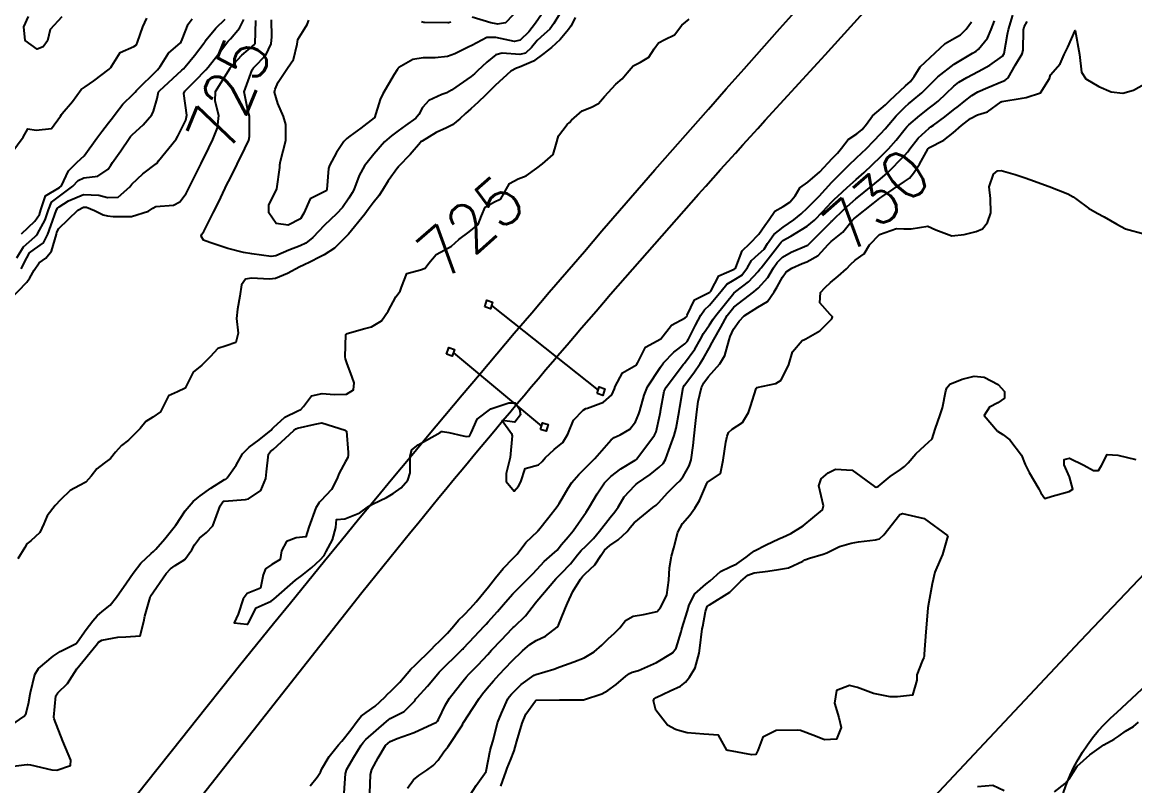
# Model space of a CAD drawing. Header units: metres. Extents: x 318500 to 325275, y 7408834 to 7428799.
# Drawn here: x 320316.3 to 320408.5, y 7414319.6 to 7414382.8 of the extents above; entities that cross this region are included whole.
import ezdxf
from ezdxf.enums import TextEntityAlignment as Align

# ---------------------------------------------------------------- set-up
doc = ezdxf.new("R2010")
doc.units = ezdxf.units.M
doc.header["$MEASUREMENT"] = 0
for name, color, linetype in [('Cotas', 45, 'Continuous'), ('Curvas de Nivel 1m', 11, 'Continuous'), ('Curvas de Nivel 5m', 15, 'Continuous'), ('Linha Férrea', 20, 'Continuous'), ('Pórticos', 45, 'Continuous'), ('Vias Primárias', 230, 'Continuous')]:
    doc.layers.add(name, color=color, linetype=linetype)
doc.styles.add('Style-STANDARD', font='STANDARD.shx')

msp = doc.modelspace()

# ---------------------------------------------------------------- linework, layer by layer
at = {"layer": 'Curvas de Nivel 1m', "flags": 128}
for points, elevation in [([(320360.786, 7414383.499), (320360.335, 7414382.732), (320360.003, 7414382.276), (320359.537, 7414381.865), (320358.956, 7414381.321), (320358.472, 7414380.756), (320357.989, 7414380.286), (320357.511, 7414380.154), (320356.039, 7414380.265), (320355.51, 7414380.126), (320354.788, 7414379.52), (320354.008, 7414378.815), (320353.742, 7414378.562), (320353.485, 7414378.349), (320351.841, 7414377.212), (320351.472, 7414377.003), (320351.056, 7414376.856), (320349.97, 7414376.364), (320349.454, 7414375.788), (320349.142, 7414375.186), (320348.878, 7414374.886), (320348.044, 7414374.28), (320347.424, 7414373.843), (320346.887, 7414373.439), (320346.306, 7414372.917), (320345.4, 7414371.918), (320344.623, 7414370.942), (320344.182, 7414370.144), (320343.744, 7414368.954), (320343.617, 7414368.695), (320343.35, 7414368.264), (320342.811, 7414367.493), (320342.325, 7414366.97), (320341.807, 7414366.494), (320341.32, 7414366.012), (320340.347, 7414364.994), (320339.776, 7414364.53), (320339.299, 7414364.3), (320338.377, 7414363.941), (320337.287, 7414363.493), (320336.893, 7414363.437), (320335.289, 7414363.641), (320334.603, 7414363.758), (320333.295, 7414364.103), (320331.829, 7414364.585), (320331.305, 7414364.771), (320331.09, 7414365.122), (320331.159, 7414365.274), (320331.314, 7414365.504), (320332.13, 7414367.108), (320332.531, 7414367.914), (320333.094, 7414369.094), (320333.181, 7414369.274), (320333.368, 7414369.637), (320333.866, 7414370.599), (320334.095, 7414371.079), (320334.716, 7414372.383), (320335.036, 7414373.066), (320335.105, 7414373.374), (320335.104, 7414375.065), (320334.963, 7414375.551), (320334.667, 7414377.072), (320335.328, 7414378.902), (320335.436, 7414379.061), (320335.459, 7414379.092), (320335.491, 7414379.115), (320336.457, 7414380.099), (320336.905, 7414381.046), (320336.942, 7414381.632), (320336.923, 7414383.046)], 726), ([(320359.561, 7414383.85), (320358.822, 7414382.751), (320358.244, 7414382.055), (320357.529, 7414381.361), (320357.056, 7414381.249), (320355.531, 7414381.563), (320354.771, 7414381.568), (320353.521, 7414380.909), (320353.468, 7414380.873), (320353.347, 7414380.823), (320352.129, 7414380.222), (320351.507, 7414379.989), (320350.493, 7414379.877), (320349.505, 7414379.892), (320348.635, 7414379.756), (320347.493, 7414379.097), (320347.397, 7414378.996), (320347.332, 7414378.902), (320347.097, 7414378.517), (320346.152, 7414376.92), (320345.942, 7414376.444), (320345.464, 7414374.93), (320345.456, 7414374.914), (320345.44, 7414374.908), (320344.319, 7414374.054), (320343.417, 7414373.406), (320343.159, 7414373.217), (320342.935, 7414372.965), (320342.321, 7414372.05), (320341.722, 7414370.977), (320341.651, 7414370.712), (320341.51, 7414368.979), (320341.464, 7414368.873), (320341.357, 7414368.808), (320340.128, 7414368.219), (320339.621, 7414367.006), (320339.325, 7414366.557), (320338.315, 7414366.021), (320337.321, 7414366.158), (320336.718, 7414367.046), (320336.702, 7414367.684), (320337.36, 7414369.04), (320337.615, 7414370.808), (320337.619, 7414371.037), (320337.674, 7414371.317), (320338.109, 7414373.03), (320338.106, 7414374.354), (320337.909, 7414375.033), (320337.456, 7414376.095), (320337.188, 7414377.043), (320337.231, 7414377.284), (320337.478, 7414377.861), (320338.261, 7414379.028), (320338.76, 7414379.762), (320339.065, 7414381.017), (320339.119, 7414381.423), (320339.536, 7414382.066), (320339.891, 7414382.659), (320340.009, 7414383.003)], 727), ([(320342.942, 7414318.947), (320343.072, 7414320.59), (320343.177, 7414320.945), (320343.746, 7414321.929), (320344.367, 7414322.934), (320344.527, 7414323.158), (320344.755, 7414323.394), (320346.46, 7414324.905), (320346.627, 7414325.047), (320346.773, 7414325.133), (320347.937, 7414325.734), (320348.796, 7414326.62), (320348.903, 7414326.774), (320348.993, 7414326.877), (320349.864, 7414327.815), (320350.722, 7414328.852), (320350.831, 7414328.972), (320352.698, 7414330.822), (320352.774, 7414330.899), (320352.852, 7414330.985), (320353.745, 7414331.933), (320354.557, 7414332.803), (320354.715, 7414332.969), (320354.885, 7414333.153), (320355.671, 7414334.016), (320356.316, 7414334.779), (320356.917, 7414335.47), (320358.196, 7414336.751), (320358.571, 7414337.11), (320358.942, 7414337.508), (320359.54, 7414338.145), (320360.192, 7414338.728), (320360.592, 7414339.097), (320360.972, 7414339.55), (320361.504, 7414340.191), (320361.942, 7414340.706), (320363.005, 7414342.234), (320363.276, 7414342.686), (320363.928, 7414343.774), (320364.531, 7414344.668), (320364.773, 7414344.935), (320365.048, 7414345.185), (320365.879, 7414345.83), (320367.069, 7414346.543), (320367.128, 7414346.58), (320367.185, 7414346.638), (320367.548, 7414347.106), (320368.68, 7414348.616), (320368.81, 7414348.898), (320369.115, 7414350.268), (320369.171, 7414350.557), (320369.18, 7414350.609), (320369.479, 7414352.271), (320369.626, 7414352.603), (320371.083, 7414354.495), (320371.153, 7414354.58), (320372.022, 7414355.737), (320372.472, 7414356.567), (320372.723, 7414357.049), (320373.218, 7414357.763), (320373.536, 7414358.245), (320373.744, 7414358.552), (320375.249, 7414360.39), (320375.409, 7414360.528), (320376.453, 7414361.321), (320377.275, 7414362.19), (320377.411, 7414362.365), (320377.51, 7414362.498), (320378.292, 7414363.493), (320379.052, 7414364.483), (320379.169, 7414364.624), (320379.313, 7414364.742), (320379.965, 7414365.119), (320381.325, 7414365.937), (320381.923, 7414366.441), (320382.61, 7414367.162), (320383.353, 7414367.933), (320383.601, 7414368.173), (320383.861, 7414368.415), (320384.636, 7414369.142), (320385.381, 7414369.807), (320386.045, 7414370.39), (320387.403, 7414371.68), (320388.067, 7414372.36), (320388.703, 7414373.069), (320389.435, 7414373.994), (320389.592, 7414374.184), (320389.744, 7414374.337), (320390.66, 7414375.12), (320391.461, 7414375.738), (320391.795, 7414375.985), (320392.18, 7414376.309), (320392.844, 7414376.935), (320393.489, 7414377.548), (320393.902, 7414377.876), (320394.563, 7414378.274), (320395.505, 7414378.758), (320396.476, 7414379.284), (320397.518, 7414380.037), (320397.64, 7414380.238), (320397.937, 7414381.841), (320398.01, 7414382.233), (320398.378, 7414383.418)], 728), ([(320357.563, 7414384.096), (320356.322, 7414382.788), (320355.661, 7414382.686), (320355.548, 7414382.697), (320355.115, 7414382.804), (320353.554, 7414383.263)], 728), ([(320314.918, 7414321.126), (320316.422, 7414321.304), (320316.689, 7414321.332), (320316.72, 7414321.332), (320316.94, 7414321.297), (320318.714, 7414320.884), (320319.126, 7414320.854), (320320.261, 7414321.255), (320320.285, 7414321.696), (320319.628, 7414323.261), (320318.924, 7414325.113), (320318.894, 7414325.269), (320319.052, 7414327.012), (320319.223, 7414327.266), (320320.031, 7414328.039), (320320.805, 7414329.25), (320322.406, 7414331.227), (320322.601, 7414331.477), (320322.856, 7414331.643), (320324.185, 7414331.875), (320324.861, 7414331.924), (320326.036, 7414332.004), (320326.351, 7414333.175), (320326.432, 7414333.632), (320326.866, 7414335.171), (320326.911, 7414335.277), (320328.189, 7414337.151), (320328.548, 7414337.534), (320328.94, 7414337.812), (320329.746, 7414338.334), (320330.317, 7414339.126), (320330.554, 7414339.536), (320330.974, 7414340.083), (320331.54, 7414340.553), (320332.057, 7414341.104), (320332.669, 7414342.758), (320332.899, 7414343.092), (320332.957, 7414343.145), (320333.011, 7414343.165), (320334.778, 7414343.299), (320335.014, 7414343.347), (320336.044, 7414344.031), (320336.448, 7414345.046), (320336.505, 7414345.588), (320336.678, 7414347.044), (320336.856, 7414347.259), (320337.074, 7414347.429), (320338.789, 7414349.015), (320338.952, 7414349.153), (320339.093, 7414349.208), (320340.543, 7414349.543), (320341.1, 7414349.655), (320343.027, 7414349.025), (320343.091, 7414348.994), (320343.132, 7414348.959), (320343.29, 7414347.175), (320343.29, 7414346.957), (320343.249, 7414346.776), (320343.062, 7414346.43), (320342.546, 7414345.467), (320342.343, 7414344.967), (320341.89, 7414344.108), (320341.013, 7414343.195), (320340.909, 7414343.084), (320340.844, 7414342.982), (320340.612, 7414342.592), (320340.02, 7414340.995), (320339.767, 7414340.209), (320338.977, 7414340.127), (320338.178, 7414339.816), (320337.748, 7414339.028), (320337.652, 7414338.327), (320336.943, 7414337.913), (320336.425, 7414337.558), (320336.247, 7414337.047), (320336.015, 7414335.953), (320334.914, 7414335.5), (320334.571, 7414335.065), (320334.161, 7414333.8), (320333.834, 7414333.076), (320334.878, 7414332.949), (320334.963, 7414332.975), (320335.025, 7414333.059), (320335.644, 7414334.307), (320336.908, 7414334.881), (320337.009, 7414334.938), (320337.115, 7414335.037), (320338.926, 7414336.597), (320339.454, 7414337.002), (320340.262, 7414337.669), (320340.95, 7414338.301), (320341.283, 7414338.649), (320341.467, 7414338.975), (320341.989, 7414339.956), (320342.268, 7414340.967), (320342.318, 7414341.646), (320342.997, 7414341.7), (320344.262, 7414342.2), (320345.008, 7414342.727), (320345.361, 7414342.925), (320346.461, 7414343.466), (320347.023, 7414343.794), (320347.665, 7414344.259), (320348.241, 7414344.888), (320348.429, 7414345.506), (320348.42, 7414346.887), (320348.561, 7414347.4), (320349.08, 7414347.834), (320350.906, 7414348.853), (320351.022, 7414348.92), (320351.091, 7414348.932), (320351.629, 7414348.842), (320352.819, 7414348.556), (320353.087, 7414348.506), (320353.352, 7414348.552), (320353.481, 7414348.816), (320353.964, 7414349.955), (320355.12, 7414350.8), (320356.596, 7414351.31), (320357.128, 7414351.293), (320357.491, 7414350.764), (320357.569, 7414350.307), (320357.104, 7414349.708), (320356.045, 7414349.847), (320356.808, 7414348.774), (320356.888, 7414348.573), (320356.719, 7414346.775), (320356.378, 7414345.452), (320356.387, 7414344.78), (320357.028, 7414343.983), (320357.403, 7414344.396), (320357.591, 7414344.762), (320357.939, 7414345.875), (320359.061, 7414346.156), (320359.366, 7414346.437), (320359.623, 7414346.734), (320360.367, 7414347.437), (320361.083, 7414348.021), (320361.49, 7414348.714), (320361.948, 7414349.867), (320362.77, 7414350.695), (320362.99, 7414350.824), (320363.123, 7414350.873), (320364.435, 7414351.366), (320365.139, 7414351.955), (320365.348, 7414352.457), (320365.404, 7414352.657), (320366.011, 7414353.802), (320367.168, 7414354.451), (320367.301, 7414354.638), (320367.914, 7414355.904), (320369.2, 7414356.592), (320370.072, 7414357.743), (320371.226, 7414358.339), (320371.339, 7414358.468), (320371.379, 7414358.579), (320371.982, 7414359.833), (320373.249, 7414360.46), (320373.338, 7414360.559), (320373.998, 7414361.82), (320375.278, 7414362.39), (320375.37, 7414362.438), (320375.426, 7414362.528), (320375.933, 7414363.888), (320376.56, 7414364.511), (320377.318, 7414365.268), (320377.826, 7414365.994), (320378.162, 7414366.492), (320378.632, 7414367.196), (320379.346, 7414367.561), (320379.9, 7414367.923), (320380.32, 7414368.466), (320380.714, 7414369.116), (320381.377, 7414369.589), (320382.382, 7414370.435), (320383.401, 7414371.547), (320383.83, 7414371.992), (320384.168, 7414372.412), (320384.717, 7414373.111), (320385.428, 7414373.583), (320385.887, 7414373.939), (320386.234, 7414374.388), (320386.741, 7414375.091), (320387.46, 7414375.684), (320387.823, 7414376.007), (320388.17, 7414376.36), (320389.482, 7414377.563), (320389.888, 7414377.934), (320390.194, 7414378.333), (320390.695, 7414379.142), (320391.516, 7414379.921), (320391.945, 7414380.314), (320392.753, 7414381.081), (320393.538, 7414381.517), (320394.033, 7414381.793), (320394.497, 7414382.276), (320394.945, 7414382.883)], 726), ([(320315.397, 7414372.043), (320316.35, 7414373.316), (320316.719, 7414374.012), (320317.419, 7414373.901), (320318.684, 7414374.024), (320319.437, 7414375.054), (320319.522, 7414375.196), (320319.582, 7414375.278), (320320.441, 7414376.279), (320321.15, 7414377.255), (320321.472, 7414377.492), (320322.212, 7414377.974), (320323.487, 7414378.958), (320323.614, 7414379.094), (320323.691, 7414379.218), (320324.393, 7414380.324), (320325.514, 7414380.817), (320325.733, 7414380.981), (320325.835, 7414381.195), (320326.274, 7414382.454), (320326.588, 7414383.184)], 721), ([(320315.81, 7414363.322), (320316.369, 7414364.238), (320317.306, 7414365.063), (320317.436, 7414365.171), (320317.52, 7414365.298), (320318.157, 7414366.457), (320318.434, 7414367.289), (320318.689, 7414367.937), (320319.347, 7414368.438), (320320.474, 7414369.263), (320320.892, 7414369.733), (320321.371, 7414369.959), (320322.531, 7414370.074), (320323.382, 7414370.664), (320323.606, 7414370.999), (320323.758, 7414371.216), (320324.43, 7414372.18), (320325.144, 7414373.203), (320325.254, 7414373.36), (320325.415, 7414373.543), (320326.278, 7414374.337), (320327.005, 7414375.177), (320327.154, 7414375.465), (320327.46, 7414376.529), (320327.57, 7414377.067), (320327.642, 7414377.167), (320329.487, 7414378.86), (320329.636, 7414378.991), (320329.77, 7414379.137), (320330.545, 7414380.089), (320331.34, 7414381.122), (320331.417, 7414381.226), (320331.524, 7414381.369), (320332.307, 7414382.34), (320333.085, 7414383.097)], 723), ([(320316.176, 7414362.407), (320316.642, 7414363.31), (320316.872, 7414363.72), (320317.291, 7414364.035), (320318.029, 7414364.563), (320318.382, 7414365.289), (320318.638, 7414365.966), (320319.122, 7414367.282), (320319.19, 7414367.424), (320319.334, 7414367.545), (320320.104, 7414368.031), (320321.35, 7414368.562), (320322.63, 7414368.511), (320323.347, 7414368.329), (320324.208, 7414368.35), (320325.193, 7414369.202), (320325.26, 7414369.302), (320325.363, 7414369.43), (320326.271, 7414370.292), (320327.389, 7414371.127), (320327.411, 7414371.148), (320327.438, 7414371.169), (320327.567, 7414371.342), (320329.016, 7414373.146), (320329.17, 7414373.387), (320329.421, 7414373.891), (320329.834, 7414374.736), (320329.911, 7414375.135), (320329.663, 7414376.942), (320329.746, 7414377.137), (320330.613, 7414377.994), (320331.488, 7414378.887), (320331.683, 7414379.117), (320332.471, 7414380.14), (320333.188, 7414381.095), (320333.338, 7414381.277), (320333.526, 7414381.459), (320334.273, 7414382.345), (320334.636, 7414383.074)], 724), ([(320316.205, 7414365.317), (320317.321, 7414366.364), (320317.706, 7414366.916), (320317.811, 7414367.295), (320318.188, 7414368.451), (320319.358, 7414369.155), (320319.513, 7414369.278), (320320.116, 7414370.531), (320320.827, 7414371.258), (320321.395, 7414371.778), (320322.438, 7414373.235), (320322.852, 7414373.795), (320323.429, 7414374.51), (320323.745, 7414374.908), (320323.959, 7414375.215), (320324.606, 7414376.055), (320325.465, 7414376.884), (320325.619, 7414377.046), (320325.744, 7414377.196), (320327.487, 7414378.908), (320327.695, 7414379.167), (320328.394, 7414380.269), (320329.375, 7414381.142), (320329.449, 7414381.213), (320329.524, 7414381.413), (320330.01, 7414382.668), (320330.353, 7414383.132)], 722), ([(320319.55, 7414383.28), (320318.582, 7414382.242), (320318.376, 7414381.291), (320318.016, 7414380.791), (320317.51, 7414380.622), (320316.499, 7414381.315), (320316.407, 7414382.447), (320316.787, 7414383.311)], 721), ([(320340.133, 7414319.554), (320340.709, 7414320.278), (320340.983, 7414320.709), (320341.104, 7414320.974), (320341.705, 7414321.996), (320342.487, 7414322.954), (320342.753, 7414323.268), (320343.499, 7414324.206), (320344.04, 7414324.937), (320344.364, 7414325.349), (320344.781, 7414325.653), (320345.529, 7414326.178), (320346.33, 7414326.907), (320346.556, 7414327.152), (320346.808, 7414327.405), (320347.551, 7414328.161), (320348.168, 7414328.887), (320348.48, 7414329.237), (320348.837, 7414329.562), (320350.169, 7414330.86), (320350.497, 7414331.214), (320350.861, 7414331.567), (320351.505, 7414332.206), (320352.048, 7414332.832), (320352.431, 7414333.282), (320352.894, 7414333.747), (320353.428, 7414334.289), (320353.898, 7414334.81), (320354.922, 7414336.044), (320355.5, 7414336.791), (320356.139, 7414337.585), (320356.955, 7414338.424), (320357.132, 7414338.592), (320357.281, 7414338.765), (320358.012, 7414339.717), (320358.989, 7414340.677), (320359.022, 7414340.708), (320359.049, 7414340.739), (320359.906, 7414341.826), (320360.592, 7414342.724), (320360.769, 7414342.968), (320361.02, 7414343.377), (320361.514, 7414344.231), (320361.833, 7414344.708), (320362.393, 7414345.357), (320363.06, 7414346.03), (320363.398, 7414346.352), (320363.729, 7414346.68), (320365.086, 7414348.223), (320365.324, 7414348.421), (320365.815, 7414348.653), (320366.63, 7414349.112), (320367.106, 7414349.739), (320367.368, 7414350.384), (320367.447, 7414350.635), (320367.821, 7414351.948), (320368.105, 7414352.626), (320369.167, 7414354.261), (320369.428, 7414354.606), (320370.273, 7414355.504), (320371.194, 7414356.191), (320371.385, 7414356.39), (320371.486, 7414356.577), (320372.061, 7414357.728), (320372.509, 7414358.567), (320372.803, 7414358.996), (320373.238, 7414359.386), (320374.207, 7414360.546), (320374.657, 7414361.141), (320375.264, 7414361.491), (320375.903, 7414361.888), (320376.366, 7414362.514), (320376.708, 7414363.089), (320377.297, 7414363.608), (320377.751, 7414364.047), (320378.042, 7414364.493), (320378.55, 7414365.255), (320379.324, 7414365.854), (320380.231, 7414366.466), (320380.818, 7414366.977), (320381.345, 7414367.458), (320381.848, 7414367.947), (320382.307, 7414368.436), (320383.378, 7414369.588), (320383.796, 7414370.004), (320384.208, 7414370.412), (320384.792, 7414371.01), (320385.402, 7414371.591), (320386.235, 7414372.388), (320386.817, 7414372.981), (320387.429, 7414373.613), (320387.79, 7414374.009), (320388.084, 7414374.36), (320388.713, 7414375.089), (320389.463, 7414375.857), (320389.718, 7414376.086), (320390.038, 7414376.334), (320390.82, 7414376.983), (320391.49, 7414377.655), (320391.819, 7414377.991), (320392.16, 7414378.31), (320393.511, 7414379.374), (320395.03, 7414380.267), (320395.339, 7414380.447), (320395.525, 7414380.601), (320396.261, 7414381.531), (320396.575, 7414382.25), (320396.84, 7414382.969)], 727), ([(320345.067, 7414318.924), (320345.133, 7414320.504), (320345.234, 7414320.922), (320345.763, 7414321.886), (320346.39, 7414322.905), (320346.753, 7414323.24), (320347.348, 7414323.486), (320348.761, 7414323.986), (320350.605, 7414324.852), (320350.695, 7414324.927), (320350.773, 7414325.065), (320351.355, 7414326.278), (320351.693, 7414326.837), (320352.168, 7414327.471), (320352.822, 7414328.265), (320353.075, 7414328.569), (320353.296, 7414328.815), (320354.046, 7414329.6), (320354.846, 7414330.45), (320355.173, 7414330.795), (320355.985, 7414331.661), (320356.878, 7414332.605), (320356.965, 7414332.683), (320357.072, 7414332.767), (320357.992, 7414333.655), (320358.805, 7414334.742), (320358.911, 7414334.878), (320360.495, 7414336.724), (320360.707, 7414336.948), (320360.937, 7414337.17), (320361.7, 7414337.958), (320362.303, 7414338.7), (320362.601, 7414339.06), (320362.971, 7414339.42), (320363.603, 7414340.058), (320364.109, 7414340.673), (320365.001, 7414341.794), (320365.396, 7414342.266), (320365.649, 7414342.654), (320366.171, 7414343.5), (320367.037, 7414344.462), (320367.133, 7414344.544), (320367.26, 7414344.637), (320368.306, 7414345.367), (320369.06, 7414345.969), (320369.389, 7414346.282), (320369.592, 7414346.602), (320369.864, 7414347.384), (320370.306, 7414348.592), (320370.473, 7414349.215), (320370.709, 7414350.586), (320370.767, 7414350.943), (320371.058, 7414352.581), (320371.152, 7414352.763), (320371.94, 7414353.795), (320372.465, 7414354.567), (320372.728, 7414355.013), (320373.189, 7414355.833), (320373.452, 7414356.3), (320373.601, 7414356.554), (320374.183, 7414357.578), (320374.684, 7414358.538), (320375.237, 7414359.232), (320376.903, 7414360.505), (320377.096, 7414360.659), (320377.255, 7414360.803), (320378.064, 7414361.696), (320378.539, 7414362.487), (320378.835, 7414362.936), (320379.294, 7414363.384), (320379.992, 7414363.777), (320381.308, 7414364.338), (320381.379, 7414364.379), (320381.452, 7414364.448), (320383.329, 7414366.329), (320383.375, 7414366.374), (320383.421, 7414366.419), (320384.404, 7414367.349), (320385.357, 7414368.196), (320385.603, 7414368.396), (320387.382, 7414369.832), (320387.976, 7414370.361), (320389.405, 7414371.798), (320389.655, 7414372.09), (320389.828, 7414372.336), (320390.522, 7414373.23), (320391.436, 7414374.062), (320391.585, 7414374.171), (320391.789, 7414374.315), (320392.737, 7414375.015), (320393.459, 7414375.578), (320393.859, 7414375.89), (320394.348, 7414376.277), (320394.98, 7414376.765), (320395.482, 7414377.064), (320396.297, 7414377.443), (320397.495, 7414377.939), (320397.709, 7414378.025), (320397.98, 7414378.233), (320398.594, 7414379.307), (320399.141, 7414380.216), (320399.227, 7414380.512), (320399.267, 7414382.214), (320399.318, 7414382.449), (320399.56, 7414382.908)], 729), ([(320351.784, 7414382.846), (320351.611, 7414382.787), (320351.549, 7414382.777), (320349.609, 7414382.819), (320349.549, 7414382.826), (320349.371, 7414382.882)], 728), ([(320353.392, 7414318.809), (320353.899, 7414319.605), (320354.72, 7414320.761), (320354.733, 7414320.777), (320355.048, 7414322.493), (320355.135, 7414322.794), (320355.299, 7414323.335), (320355.652, 7414324.787), (320355.978, 7414325.586), (320356.509, 7414326.774), (320356.623, 7414326.952), (320356.806, 7414327.167), (320357.624, 7414327.951), (320358.704, 7414328.742), (320358.831, 7414328.803), (320360.323, 7414329.238), (320360.837, 7414329.419), (320361.981, 7414329.842), (320362.845, 7414330.168), (320363.664, 7414330.678), (320364.298, 7414331.229), (320364.867, 7414331.779), (320365.34, 7414332.189), (320365.807, 7414332.651), (320366.265, 7414333.271), (320366.895, 7414333.619), (320367.753, 7414333.772), (320368.901, 7414334.018), (320369.167, 7414334.346), (320369.313, 7414334.604), (320369.702, 7414335.382), (320369.86, 7414336.596), (320369.902, 7414337.639), (320370.075, 7414338.593), (320370.263, 7414339.298), (320370.599, 7414340.586), (320370.997, 7414341.297), (320371.589, 7414341.99), (320372.008, 7414342.57), (320372.389, 7414343.197), (320372.978, 7414344.561), (320372.993, 7414344.608), (320373.042, 7414344.693), (320374.14, 7414345.457), (320374.358, 7414346.541), (320374.583, 7414348.036), (320374.692, 7414348.536), (320374.792, 7414348.837), (320375.099, 7414349.117), (320375.958, 7414349.666), (320376.476, 7414350.51), (320376.635, 7414350.999), (320377.088, 7414352.501), (320377.151, 7414352.58), (320378.739, 7414352.9), (320379.157, 7414353.181), (320379.792, 7414354.471), (320380.119, 7414355.533), (320380.915, 7414356.454), (320381.099, 7414356.554), (320381.202, 7414356.598), (320382.377, 7414357.268), (320383.225, 7414358.112), (320383.372, 7414358.274), (320383.411, 7414358.418), (320383.232, 7414358.618), (320382.387, 7414359.578), (320382.432, 7414360.432), (320382.817, 7414360.866), (320383.263, 7414361.266), (320383.883, 7414361.802), (320384.574, 7414362.407), (320384.922, 7414362.767), (320385.291, 7414363.116), (320386.048, 7414363.639), (320386.492, 7414364.382), (320387.319, 7414365.242), (320388.725, 7414365.75), (320389.324, 7414365.729), (320389.934, 7414365.724), (320391.334, 7414365.932), (320391.991, 7414365.65), (320393.323, 7414365.129), (320394.344, 7414365.256), (320395.328, 7414365.492), (320395.856, 7414365.731), (320396.273, 7414366.251), (320396.549, 7414367.047), (320396.518, 7414368.248), (320396.423, 7414369.201), (320396.78, 7414370.246), (320397.104, 7414370.533), (320397.395, 7414370.557), (320398.571, 7414370.222), (320399.386, 7414369.935), (320399.793, 7414369.795), (320401.376, 7414369.237), (320402.921, 7414368.61), (320403.363, 7414368.382), (320403.67, 7414368.155), (320404.64, 7414367.428), (320405.349, 7414367.027), (320405.946, 7414366.721), (320406.979, 7414366.105), (320407.337, 7414365.905), (320407.701, 7414365.73), (320409.328, 7414365.265)], 731), ([(320355.949, 7414319.53), (320356.386, 7414320.773), (320356.467, 7414321.03), (320356.734, 7414321.691), (320357.039, 7414322.472), (320357.125, 7414322.764), (320357.264, 7414323.272), (320357.708, 7414324.756), (320358.019, 7414325.513), (320358.798, 7414326.623), (320358.875, 7414326.663), (320360.8, 7414326.699), (320360.82, 7414326.699), (320362.8, 7414326.69), (320364.293, 7414327.183), (320364.812, 7414327.457), (320365.5, 7414327.973), (320366.304, 7414328.645), (320366.595, 7414328.879), (320366.833, 7414328.982), (320367.333, 7414329.13), (320368.842, 7414329.785), (320370.169, 7414330.59), (320370.478, 7414330.964), (320370.876, 7414332.316), (320370.924, 7414332.535), (320370.939, 7414332.579), (320371.411, 7414334.066), (320371.556, 7414334.574), (320372.014, 7414335.474), (320372.927, 7414336.263), (320373.279, 7414336.555), (320374.15, 7414337.334), (320374.948, 7414337.711), (320375.501, 7414337.972), (320376.277, 7414338.51), (320376.644, 7414338.826), (320376.968, 7414339.046), (320377.928, 7414339.538), (320378.983, 7414340.04), (320379.296, 7414340.164), (320379.968, 7414340.465), (320380.997, 7414341.12), (320382.606, 7414342.426), (320382.675, 7414342.765), (320382.298, 7414344.431), (320382.472, 7414345.005), (320383.056, 7414345.515), (320383.68, 7414345.794), (320385.06, 7414345.728), (320386.904, 7414344.372), (320387.039, 7414344.316), (320387.221, 7414344.367), (320388.212, 7414345.193), (320389.062, 7414345.778), (320389.385, 7414346.017), (320389.708, 7414346.334), (320390.333, 7414347.072), (320391.084, 7414347.76), (320391.683, 7414348.311), (320391.925, 7414349.131), (320392.347, 7414350.302), (320392.538, 7414350.89), (320392.82, 7414352.295), (320392.9, 7414352.547), (320393.159, 7414352.861), (320394.175, 7414353.265), (320395.169, 7414353.519), (320396.002, 7414353.417), (320397.159, 7414352.834), (320397.694, 7414352.232), (320397.682, 7414351.692), (320397.136, 7414351.292), (320396.433, 7414350.945), (320395.996, 7414350.251), (320397.107, 7414348.951), (320397.538, 7414348.667), (320398.134, 7414348.224), (320399.081, 7414346.963), (320399.401, 7414346.205), (320399.721, 7414345.54), (320400.53, 7414344.188), (320400.7, 7414343.849), (320401.032, 7414343.378), (320401.643, 7414343.565), (320403.038, 7414343.969), (320403.354, 7414344.155), (320403.055, 7414345.173), (320402.627, 7414346.164), (320402.629, 7414346.612), (320403.078, 7414346.713), (320404.242, 7414346.142), (320405.064, 7414345.704), (320405.484, 7414345.704), (320405.731, 7414346.12), (320406.187, 7414347.01), (320407.083, 7414346.977), (320408.559, 7414346.604)], 732), ([(320401.818, 7414319.06), (320402.716, 7414319.772), (320403.052, 7414320.155), (320403.699, 7414321.182), (320404.75, 7414322.13), (320405.902, 7414322.974), (320406.77, 7414323.427), (320407.174, 7414323.696), (320407.721, 7414324.091), (320408.375, 7414324.493), (320408.788, 7414324.831)], 733), ([(320395.443, 7414319.522), (320396.714, 7414319.615), (320397.662, 7414319.179)], 733)]:
    msp.add_lwpolyline(points, dxfattribs=dict(at, elevation=elevation))
at = {"layer": 'Curvas de Nivel 1m', "elevation": 733, "flags": 128}
msp.add_lwpolyline([(320392.99, 7414340.29), (320392.541, 7414338.722), (320392.349, 7414338.299), (320391.903, 7414337.259), (320391.672, 7414336.309), (320391.403, 7414334.798), (320391.334, 7414334.314), (320391.186, 7414332.617), (320391.167, 7414332.316), (320391.031, 7414330.487), (320391.022, 7414330.318), (320390.988, 7414330.188), (320390.854, 7414329.903), (320390.401, 7414328.76), (320390.41, 7414328.324), (320390.051, 7414327.088), (320388.809, 7414326.931), (320388.205, 7414326.953), (320386.813, 7414327.21), (320385.502, 7414327.708), (320384.822, 7414327.876), (320383.757, 7414327.469), (320383.599, 7414326.412), (320383.957, 7414325.234), (320384.138, 7414324.406), (320383.746, 7414323.425), (320382.76, 7414323.391), (320382.009, 7414323.678), (320380.767, 7414324.142), (320380.505, 7414324.191), (320378.767, 7414324.152), (320377.655, 7414323.597), (320377.24, 7414322.495), (320377.071, 7414322.17), (320376.745, 7414322.145), (320374.797, 7414322.482), (320374.749, 7414322.493), (320374.67, 7414322.531), (320373.971, 7414323.751), (320372.763, 7414323.858), (320371.367, 7414323.971), (320370.766, 7414324.132), (320370.416, 7414324.235), (320369.762, 7414324.595), (320368.788, 7414325.824), (320368.581, 7414326.613), (320368.649, 7414326.766), (320368.804, 7414326.897), (320369.96, 7414327.446), (320370.819, 7414327.838), (320371.245, 7414328.154), (320371.573, 7414328.573), (320372.052, 7414329.353), (320372.387, 7414330.565), (320372.438, 7414330.983), (320372.633, 7414332.562), (320372.667, 7414332.779), (320372.902, 7414334.008), (320373.042, 7414334.424), (320373.237, 7414334.555), (320374.921, 7414335.603), (320375.825, 7414336.517), (320376.421, 7414337.024), (320376.941, 7414337.211), (320378.067, 7414337.365), (320378.945, 7414337.494), (320379.774, 7414337.641), (320380.956, 7414338.186), (320381.118, 7414338.287), (320381.516, 7414338.442), (320382.639, 7414338.75), (320382.967, 7414338.879), (320383.998, 7414339.386), (320384.979, 7414339.686), (320385.592, 7414339.78), (320386.984, 7414339.958), (320387.321, 7414340.029), (320387.67, 7414340.36), (320389.016, 7414342.044), (320389.218, 7414342.136), (320391.011, 7414341.725), (320392.99, 7414340.29)], close=True, dxfattribs=at)
at = {"layer": 'Curvas de Nivel 5m', "flags": 128}
for points, elevation in [([(320314.758, 7414324.17), (320316.404, 7414325.305), (320316.565, 7414325.512), (320316.786, 7414326.354), (320316.926, 7414327.17), (320316.945, 7414327.298), (320317.314, 7414328.802), (320317.624, 7414329.288), (320318.841, 7414330.323), (320319.412, 7414330.696), (320320.528, 7414331.253), (320320.735, 7414331.368), (320320.854, 7414331.494), (320321.578, 7414332.531), (320322.131, 7414333.231), (320322.473, 7414333.639), (320322.892, 7414334.003), (320323.564, 7414334.546), (320324.081, 7414335.208), (320324.922, 7414336.396), (320325.472, 7414337.192), (320326.097, 7414338.028), (320326.955, 7414338.82), (320327.147, 7414338.978), (320327.328, 7414339.164), (320328.083, 7414340.043), (320328.963, 7414341.14), (320328.99, 7414341.178), (320329.77, 7414342.365), (320330.437, 7414343.126), (320330.752, 7414343.385), (320331.017, 7414343.585), (320331.896, 7414344.238), (320333.038, 7414344.936), (320333.136, 7414344.991), (320333.248, 7414345.087), (320333.988, 7414346.144), (320334.522, 7414347.068), (320335.076, 7414347.642), (320335.904, 7414348.229), (320336.887, 7414349.042), (320336.987, 7414349.146), (320337.093, 7414349.267), (320338.024, 7414350.108), (320339.114, 7414350.642), (320339.366, 7414350.756), (320339.579, 7414351.003), (320340.246, 7414351.881), (320341.137, 7414352.089), (320342.118, 7414351.988), (320343.136, 7414352.027), (320343.724, 7414352.369), (320343.772, 7414352.951), (320343.624, 7414353.422), (320343.167, 7414354.629), (320343.049, 7414354.961), (320343.021, 7414355.112), (320343.095, 7414356.961), (320343.134, 7414357.028), (320343.201, 7414357.056), (320344.676, 7414357.47), (320345.21, 7414357.607), (320346.036, 7414358.1), (320346.603, 7414358.909), (320347.242, 7414360.084), (320347.579, 7414360.565), (320347.709, 7414360.895), (320348.148, 7414362.01), (320349.272, 7414362.314), (320349.677, 7414362.471), (320349.955, 7414362.87), (320350.563, 7414363.589), (320351.297, 7414363.984), (320351.855, 7414364.288), (320352.452, 7414364.833), (320353.317, 7414365.483), (320354.061, 7414366.075), (320354.34, 7414366.81), (320354.632, 7414367.516), (320355.347, 7414367.926), (320355.926, 7414368.217), (320356.256, 7414368.787), (320356.666, 7414369.485), (320357.376, 7414369.864), (320358.031, 7414370.109), (320358.914, 7414370.747), (320359.394, 7414371.104), (320360.261, 7414371.872), (320360.529, 7414372.729), (320360.721, 7414373.426), (320361.435, 7414374.37), (320361.618, 7414374.537), (320361.783, 7414374.715), (320362.664, 7414375.49), (320363.457, 7414375.798), (320364.039, 7414376.104), (320364.529, 7414376.674), (320365.48, 7414377.707), (320365.988, 7414378.152), (320366.4, 7414378.651), (320366.917, 7414379.227), (320367.503, 7414379.522), (320368.204, 7414379.935), (320368.647, 7414380.623), (320369.009, 7414381.137), (320369.532, 7414381.398), (320370.343, 7414381.793), (320370.946, 7414382.589), (320371.555, 7414383.1)], 725), ([(320315.235, 7414359.834), (320316.653, 7414361.309), (320316.902, 7414361.659), (320317.265, 7414362.306), (320317.677, 7414362.893), (320318.211, 7414363.291), (320318.699, 7414363.876), (320319.105, 7414365.282), (320319.149, 7414365.444), (320319.315, 7414365.743), (320320.866, 7414367.257), (320321.334, 7414367.51), (320321.598, 7414367.51), (320322.249, 7414367.236), (320322.975, 7414366.874), (320323.326, 7414366.796), (320323.803, 7414366.737), (320325.325, 7414366.732), (320326.732, 7414367.179), (320327.084, 7414367.423), (320327.336, 7414367.559), (320328.796, 7414367.691), (320329.342, 7414367.961), (320329.845, 7414368.643), (320330.105, 7414369.133), (320330.521, 7414369.98), (320331.087, 7414371.123), (320331.189, 7414371.325), (320331.396, 7414371.746), (320332.053, 7414373.11), (320332.447, 7414374.082), (320332.575, 7414375.103), (320332.272, 7414376.294), (320332.284, 7414377.108), (320333.489, 7414379.037), (320333.532, 7414379.089), (320334.463, 7414380.119), (320335.519, 7414380.988), (320335.556, 7414381.023), (320335.568, 7414381.06), (320335.625, 7414382.983)], 725), ([(320362.089, 7414383.245), (320361.836, 7414382.716), (320361.738, 7414382.526), (320361.543, 7414382.251), (320360.854, 7414381.402), (320360.144, 7414380.734), (320359.786, 7414380.467), (320359.513, 7414380.252), (320358.654, 7414379.602), (320357.495, 7414379.108), (320357.229, 7414379.039), (320356.775, 7414378.781), (320355.478, 7414377.594), (320355.07, 7414377.208), (320354.662, 7414376.808), (320354.066, 7414376.209), (320353.453, 7414375.653), (320352.997, 7414375.276), (320352.538, 7414374.834), (320351.941, 7414374.334), (320351.429, 7414374.098), (320350.585, 7414373.701), (320349.412, 7414372.991), (320349.346, 7414372.946), (320349.273, 7414372.881), (320348.415, 7414371.875), (320347.465, 7414370.899), (320347.429, 7414370.86), (320347.389, 7414370.812), (320346.599, 7414369.685), (320346.141, 7414368.918), (320345.827, 7414368.449), (320345.344, 7414367.865), (320344.942, 7414367.33), (320344.658, 7414366.94), (320343.313, 7414365.292), (320343.15, 7414365.123), (320343.001, 7414364.963), (320342.142, 7414364.127), (320341.289, 7414363.577), (320340.901, 7414363.37), (320340.157, 7414362.997), (320339.567, 7414362.714), (320339.273, 7414362.564), (320338.265, 7414362.025), (320337.259, 7414361.612), (320336.754, 7414361.549), (320335.259, 7414361.632), (320334.778, 7414361.547), (320334.428, 7414361.072), (320334.317, 7414360.15), (320334.107, 7414359.077), (320334.015, 7414358.281), (320334.16, 7414357.076), (320333.975, 7414356.291), (320333.184, 7414356.014), (320332.479, 7414355.802), (320331.84, 7414355.11), (320331.163, 7414354.436), (320330.441, 7414353.843), (320330.085, 7414353.131), (320329.764, 7414352.51), (320329.136, 7414352.212), (320328.399, 7414351.883), (320328.032, 7414351.156), (320327.725, 7414350.546), (320327.104, 7414350.108), (320326.516, 7414349.761), (320326.045, 7414349.186), (320325.08, 7414348.202), (320324.502, 7414347.78), (320323.991, 7414347.211), (320323.577, 7414346.7), (320323.056, 7414346.308), (320322.439, 7414345.839), (320321.972, 7414345.236), (320321.548, 7414344.727), (320321.028, 7414344.44), (320320.235, 7414344.048), (320319.438, 7414343.274), (320319.005, 7414342.786), (320318.335, 7414341.949), (320318.065, 7414341.289), (320317.723, 7414340.549), (320316.968, 7414339.855), (320316.646, 7414339.623), (320316.473, 7414339.307), (320315.892, 7414338.37)], 725), ([(320348.208, 7414319.367), (320348.708, 7414320.062), (320349.153, 7414320.427), (320349.816, 7414320.859), (320350.334, 7414321.246), (320350.733, 7414321.706), (320351.212, 7414322.374), (320351.56, 7414322.838), (320352.768, 7414324.63), (320352.815, 7414324.774), (320352.837, 7414324.819), (320353.61, 7414325.99), (320354.143, 7414326.807), (320354.425, 7414327.184), (320354.813, 7414327.648), (320355.337, 7414328.277), (320355.788, 7414328.786), (320356.841, 7414329.889), (320357.723, 7414330.757), (320358.326, 7414331.28), (320358.863, 7414331.598), (320359.627, 7414331.974), (320360.611, 7414332.723), (320360.724, 7414332.88), (320360.889, 7414333.306), (320361.297, 7414334.321), (320361.454, 7414334.712), (320361.894, 7414335.68), (320362.526, 7414336.696), (320362.705, 7414336.921), (320362.937, 7414337.141), (320363.734, 7414337.892), (320364.243, 7414338.671), (320364.539, 7414339.094), (320364.972, 7414339.477), (320365.673, 7414339.959), (320366.399, 7414340.646), (320366.663, 7414340.974), (320366.997, 7414341.355), (320368.526, 7414342.617), (320368.805, 7414342.822), (320369.016, 7414343.023), (320369.767, 7414343.861), (320370.507, 7414344.588), (320370.776, 7414344.852), (320371.049, 7414345.199), (320371.558, 7414346.08), (320371.72, 7414346.574), (320371.883, 7414347.771), (320371.966, 7414348.571), (320372.078, 7414349.598), (320372.182, 7414350.569), (320372.288, 7414351.413), (320372.58, 7414352.566), (320372.77, 7414352.947), (320373.159, 7414353.492), (320374.092, 7414354.546), (320374.498, 7414355.223), (320374.854, 7414356.535), (320374.932, 7414356.806), (320375.213, 7414357.401), (320375.683, 7414358.064), (320376.096, 7414358.517), (320377.237, 7414359.231), (320378.028, 7414359.706), (320378.597, 7414360.487), (320378.825, 7414360.915), (320379.269, 7414361.729), (320379.584, 7414362.167), (320380.05, 7414362.468), (320380.901, 7414362.841), (320381.288, 7414362.982), (320382.232, 7414363.5), (320383.069, 7414364.424), (320383.312, 7414364.666), (320384.278, 7414365.453), (320385.064, 7414366.403), (320385.19, 7414366.544), (320385.334, 7414366.67), (320386.794, 7414367.821), (320387.358, 7414368.255), (320387.507, 7414368.368), (320389.38, 7414369.647), (320389.795, 7414369.925), (320390.127, 7414370.333), (320390.632, 7414371.093), (320391.314, 7414372.321), (320391.351, 7414372.381), (320391.412, 7414372.422), (320392.646, 7414373.077), (320393.431, 7414373.668), (320394.127, 7414374.28), (320394.86, 7414374.858), (320395.453, 7414375.157), (320396.281, 7414375.428), (320397.413, 7414376.241), (320397.448, 7414376.262), (320397.47, 7414376.268), (320399.142, 7414376.548), (320399.476, 7414376.602), (320400.676, 7414376.999), (320401.406, 7414378.181), (320401.503, 7414378.494), (320402.291, 7414379.394), (320402.633, 7414380.169), (320402.916, 7414380.78), (320403.55, 7414382.16), (320403.894, 7414380.154), (320404.062, 7414378.708), (320404.419, 7414378.146), (320405.491, 7414377.515), (320406.517, 7414377.082), (320407.483, 7414376.961), (320408.364, 7414377.214), (320409.497, 7414377.853)], 730)]:
    msp.add_lwpolyline(points, dxfattribs=dict(at, elevation=elevation))
at = {"layer": 'Linha Férrea'}
for points in [[(320223.393, 7414139.109, -0.076005), (320320.437, 7414311.999, -0.027328), (320414.072, 7414419.908, -0.009752), (320494.139, 7414502.312), (320539.581, 7414547.559, -0.011191), (320630.307, 7414631.794), (320756.595, 7414744.298), (320803.261, 7414786.663, 0.019521), (320844.172, 7414825.776, 0.046857), (320912.063, 7414907.564, 0.028693), (320959.442, 7414990.445), (320996.914, 7415059.892, -0.026975), (321044.532, 7415137.193, -0.050883), (321124.039, 7415226.537, -0.025562), (321181.808, 7415273.236, -0.010464), (321204.932, 7415290.006), (321276.001, 7415340.1, 0.037465), (321348.303, 7415399.171, 0.070178), (321431.572, 7415506.426, 0.032105), (321468.493, 7415582.403, 0.011032), (321478.309, 7415606.627)], [(320241.049, 7414171.317, -0.059467), (320320.452, 7414305.187), (320344.427, 7414335.598, -0.01773), (320382.823, 7414380.147), (320405.477, 7414405.155, -0.004312), (320469.575, 7414472.043, 0.00127), (320499.63, 7414502.169), (320512.899, 7414515.036), (320542.509, 7414544.709, -0.011757), (320633.316, 7414629.253), (320777.065, 7414757.123, 0.012969)]]:
    msp.add_lwpolyline(points, format="xyb", dxfattribs=at)
at = {"layer": 'Pórticos'}
for points in [[(320354.6, 7414359.249), (320354.774, 7414359.799), (320355.25, 7414359.649), (320355.075, 7414359.098)], [(320351.44, 7414355.325), (320351.614, 7414355.876), (320352.09, 7414355.725), (320351.915, 7414355.174)], [(320363.918, 7414352.071), (320364.093, 7414352.621), (320364.568, 7414352.47), (320364.394, 7414351.92)], [(320359.212, 7414349.098), (320359.386, 7414349.648), (320359.862, 7414349.497), (320359.688, 7414348.947)]]:
    msp.add_lwpolyline(points, close=True, dxfattribs=at)
for points in [[(320355.163, 7414359.373), (320364.008, 7414352.353)], [(320352.003, 7414355.449), (320359.299, 7414349.373)]]:
    msp.add_lwpolyline(points, dxfattribs=at)
at = {"layer": 'Vias Primárias'}
msp.add_lwpolyline([(320464.693, 7414392.582), (320450.627, 7414379.421), (320434.218, 7414363.056), (320417.382, 7414345.678), (320403.947, 7414331.558), (320388.879, 7414315.472), (320372.927, 7414299.237), (320357.927, 7414281.651), (320345.382, 7414267.055), (320332.837, 7414249.535), (320326.225, 7414237.115), (320317.701, 7414220.004)], dxfattribs=at)
msp.add_lwpolyline([(320416.51, 7414296.69), (320405.752, 7414306.184, -0.232451), (320401.911, 7414315.505, -0.202255), (320407.012, 7414325.673), (320418.483, 7414336.352)], format="xyb", dxfattribs=at)

# ---------------------------------------------------------------- texts
at = {"layer": 'Cotas', "style": 'Style-STANDARD'}
for s, rotation, p in [('725', 67.57796, (320333.401, 7414376.968, 725)), ('730', 41.30315, (320387.057, 7414368.126, 730)), ('725', 41.27678, (320353.445, 7414365.909, 725))]:
    msp.add_text(s, height=4, rotation=rotation, dxfattribs=at).set_placement(p, align=Align.MIDDLE_CENTER)

doc.saveas('drawing.dxf')
